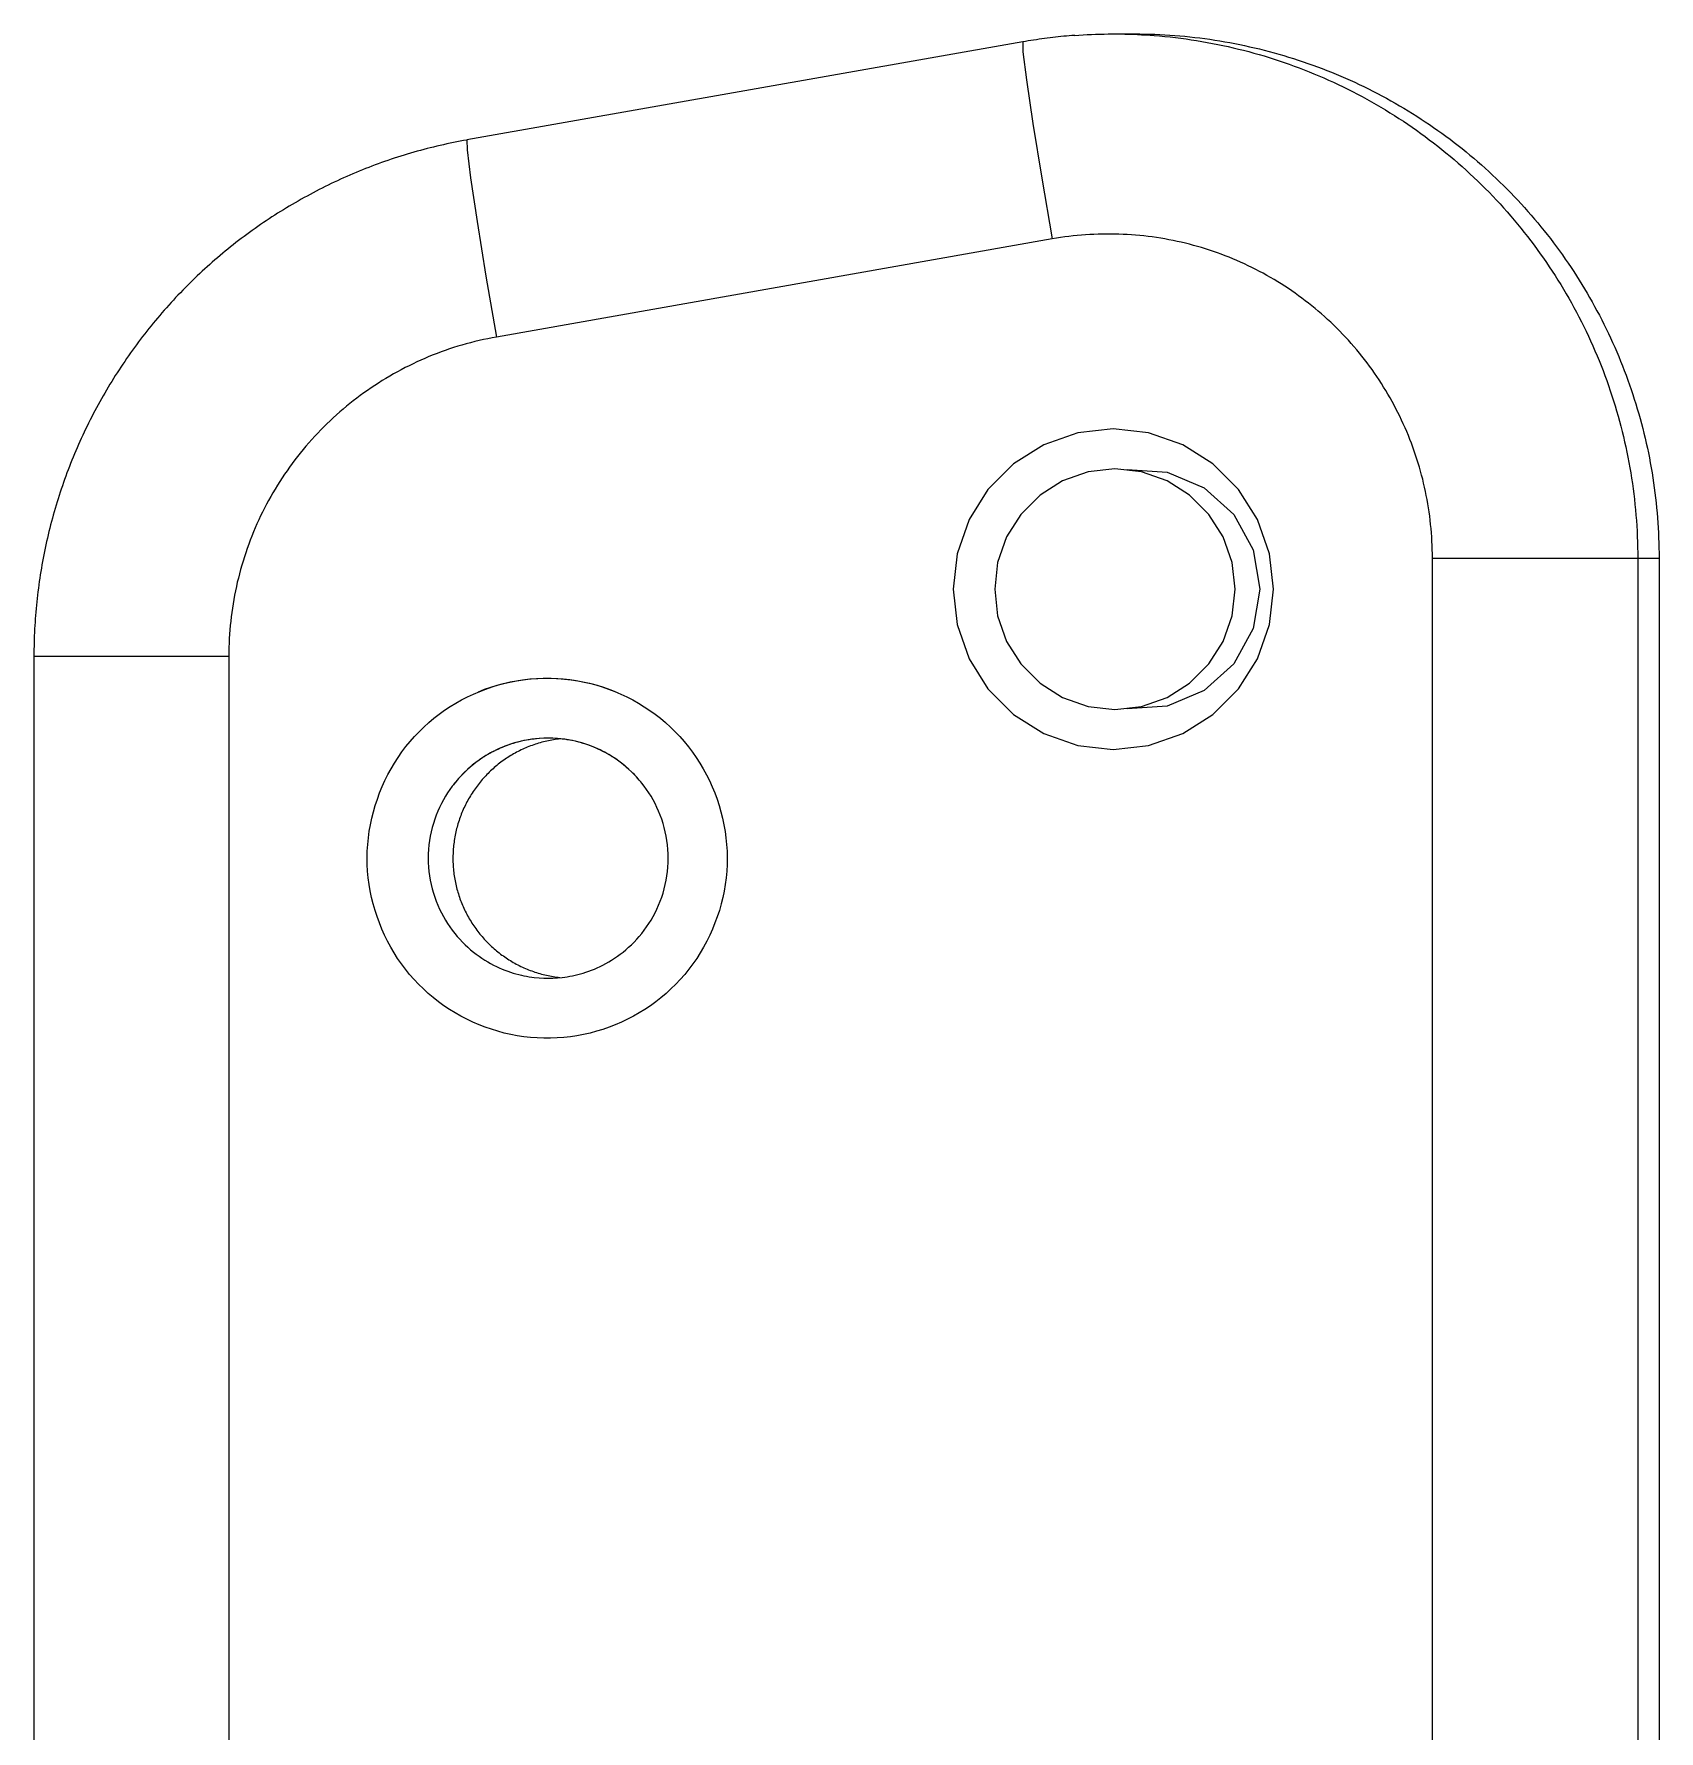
# Model space of a CAD drawing. Header units: inches. Extents: x 9000 to 22395, y 8106 to 17135.
# Drawn here: x 10069.72 to 10087.77, y 8336.45 to 8355.29 of the extents above; entities that cross this region are included whole.
import ezdxf

# ---------------------------------------------------------------- set-up
doc = ezdxf.new("R2010")
doc.units = ezdxf.units.IN
doc.header["$MEASUREMENT"] = 0
doc.layers.add('20000_FRONT_O', color=7, linetype='Continuous')

# ---------------------------------------------------------------- blocks, each defined once
blk = doc.blocks.new('A$C21A67833')
at = {"layer": '20000_FRONT_O', "linetype": 'Continuous'}
for p, q in [((10.9288, 26.7002), (8.1507, 26.21)), ((11.0763, 25.7154), (8.2983, 25.2252)), ((12.9759, 24.12), (14.1083, 24.12)), ((12.9759, 12.9), (12.9759, 24.12)), ((14.0017, 24.12), (14.0017, 12.9)), ((14.1083, 24.12), (14.1083, 12.9)), ((5.9869, 23.6298), (6.9607, 23.6298)), ((5.9869, 23.6298), (5.9869, 13.3902)), ((6.9607, 23.6298), (6.9607, 13.3902)), ((8.5353, 23.2196), (8.5111, 23.2182)), ((8.5571, 23.22), (8.5345, 23.2196)), ((8.5797, 23.2196), (8.5571, 23.22))]:
    blk.add_line(p, q, dxfattribs=at)
for points in [[(11.0786, 26.7222), (11.0649, 26.7205), (11.0512, 26.7188), (11.0376, 26.7171), (11.0239, 26.7152), (11.0103, 26.7133), (10.9967, 26.7113), (10.9831, 26.7092), (10.9695, 26.707), (10.9559, 26.7048), (10.9423, 26.7024), (10.9288, 26.7)], [(11.1882, 26.7326), (11.1745, 26.7317), (11.1607, 26.7306), (11.147, 26.7294), (11.1333, 26.7281), (11.1196, 26.7267), (11.1059, 26.7252), (11.0786, 26.7222)], [(11.1882, 26.7327), (11.2091, 26.7342), (11.23, 26.7355), (11.2509, 26.7366), (11.2718, 26.7376), (11.2927, 26.7384), (11.3137, 26.7391), (11.3346, 26.7396), (11.3555, 26.7399), (11.3764, 26.74), (11.4883, 26.74)], [(11.3973, 26.74), (11.4182, 26.7398), (11.4391, 26.7394), (11.46, 26.7389), (11.4809, 26.7382), (11.5018, 26.7373), (11.5227, 26.7363), (11.5437, 26.7351), (11.5646, 26.7337), (11.5855, 26.7322)], [(11.4884, 26.74), (11.5134, 26.7399), (11.5383, 26.7395), (11.5633, 26.7389), (11.5883, 26.7381), (11.6133, 26.737), (11.6383, 26.7357), (11.6632, 26.7342), (11.6882, 26.7324), (11.7132, 26.7303), (11.7382, 26.7281), (11.7632, 26.7255), (11.7882, 26.7228), (11.8132, 26.7198), (11.8382, 26.7165), (11.8632, 26.7131), (11.8882, 26.7093), (11.9132, 26.7053), (11.9381, 26.7011), (11.9631, 26.6966), (11.9879, 26.6919), (12.0127, 26.687), (12.0374, 26.6818), (12.0621, 26.6764), (12.0867, 26.6708), (12.1113, 26.6649), (12.1358, 26.6587), (12.1602, 26.6524), (12.1846, 26.6458), (12.2089, 26.639), (12.2331, 26.6319), (12.2573, 26.6246), (12.2815, 26.6171), (12.3056, 26.6093), (12.3296, 26.6013), (12.3535, 26.593), (12.3774, 26.5846), (12.4011, 26.5759), (12.4248, 26.5669), (12.4483, 26.5578), (12.4718, 26.5484), (12.4952, 26.5388), (12.5184, 26.529), (12.5416, 26.519), (12.5647, 26.5087), (12.5876, 26.4982), (12.6105, 26.4875), (12.6333, 26.4766), (12.656, 26.4654), (12.6785, 26.454), (12.701, 26.4424), (12.7234, 26.4306), (12.7457, 26.4186), (12.7678, 26.4063), (12.7899, 26.3939), (12.8117, 26.3812), (12.8335, 26.3683), (12.8551, 26.3552), (12.8766, 26.342), (12.8979, 26.3285), (12.9192, 26.3148), (12.9402, 26.3009), (12.9612, 26.2868), (12.982, 26.2725), (13.0027, 26.258), (13.0233, 26.2433), (13.0437, 26.2284), (13.064, 26.2133), (13.0841, 26.198), (13.1041, 26.1824), (13.124, 26.1667), (13.1437, 26.1508), (13.1632, 26.1348), (13.1825, 26.1185), (13.2017, 26.1021), (13.2208, 26.0855), (13.2396, 26.0687), (13.2583, 26.0517), (13.2769, 26.0346), (13.2952, 26.0172), (13.3134, 25.9997), (13.3315, 25.982), (13.3493, 25.9642), (13.367, 25.9461), (13.3846, 25.9279), (13.402, 25.9095), (13.4192, 25.8909), (13.4362, 25.8722), (13.453, 25.8533), (13.4697, 25.8342), (13.4861, 25.815), (13.5024, 25.7957), (13.5184, 25.7762), (13.5343, 25.7566), (13.55, 25.7368), (13.5655, 25.7168), (13.5808, 25.6967), (13.5959, 25.6765), (13.6108, 25.6561), (13.6255, 25.6356), (13.64, 25.6149), (13.6543, 25.594), (13.6685, 25.5731), (13.6824, 25.5519), (13.6961, 25.5306), (13.7097, 25.5092), (13.723, 25.4877), (13.7361, 25.4661), (13.7489, 25.4444), (13.7616, 25.4225), (13.7741, 25.4005), (13.7863, 25.3784), (13.7983, 25.3562), (13.8101, 25.3339), (13.8217, 25.3115), (13.8331, 25.2889), (13.8443, 25.2663), (13.8552, 25.2435), (13.8659, 25.2206), (13.8765, 25.1976), (13.8868, 25.1745), (13.8968, 25.1512), (13.9067, 25.1279), (13.9163, 25.1045), (13.9257, 25.081), (13.9348, 25.0575), (13.9438, 25.0338), (13.9525, 25.0101), (13.9609, 24.9863), (13.9692, 24.9625), (13.9772, 24.9385), (13.9849, 24.9145), (13.9925, 24.8904), (13.9998, 24.8662), (14.0069, 24.842), (14.0137, 24.8176), (14.0203, 24.7932), (14.0267, 24.7687), (14.0329, 24.7441), (14.0388, 24.7195), (14.0445, 24.6949), (14.0499, 24.6702), (14.0551, 24.6455), (14.06, 24.6208), (14.0647, 24.596), (14.0692, 24.5712), (14.0734, 24.5464), (14.0774, 24.5216), (14.0811, 24.4967), (14.0846, 24.4718), (14.0878, 24.4469), (14.0909, 24.4219), (14.0936, 24.3969), (14.0962, 24.3719), (14.0985, 24.3468), (14.1005, 24.3217), (14.1024, 24.2966), (14.1039, 24.2715), (14.1053, 24.2463), (14.1064, 24.2211), (14.1072, 24.1959), (14.1078, 24.1706), (14.1082, 24.1453), (14.1083, 24.12)], [(11.5855, 26.7322), (11.612, 26.73), (11.6385, 26.7276), (11.6649, 26.7248), (11.6914, 26.7218), (11.7179, 26.7186), (11.7444, 26.715), (11.7709, 26.7112), (11.7974, 26.7071), (11.8238, 26.7027), (11.8502, 26.698), (11.8765, 26.6931), (11.9028, 26.688), (11.9289, 26.6825), (11.9549, 26.6769), (11.9809, 26.6709), (12.0067, 26.6647), (12.0325, 26.6583), (12.0582, 26.6515), (12.0837, 26.6446), (12.1093, 26.6373), (12.1347, 26.6299), (12.16, 26.6221), (12.1852, 26.6142), (12.2104, 26.6059), (12.2355, 26.5974), (12.2604, 26.5887), (12.2853, 26.5797), (12.3101, 26.5704), (12.3349, 26.5609), (12.3595, 26.5512), (12.384, 26.5412), (12.4085, 26.5309), (12.4329, 26.5204), (12.4572, 26.5096), (12.4813, 26.4986), (12.5055, 26.4873), (12.5295, 26.4757), (12.5534, 26.4639), (12.5772, 26.4519), (12.601, 26.4395), (12.6246, 26.4269), (12.6482, 26.4141), (12.6716, 26.401), (12.6948, 26.3877), (12.7179, 26.3742), (12.7408, 26.3605), (12.7635, 26.3465), (12.7861, 26.3324), (12.8084, 26.318), (12.8306, 26.3034), (12.8527, 26.2886), (12.8746, 26.2736), (12.8963, 26.2584), (12.9178, 26.243), (12.9392, 26.2274), (12.9604, 26.2115), (12.9815, 26.1955), (13.0024, 26.1792), (13.0231, 26.1627), (13.0436, 26.146), (13.064, 26.1291), (13.0842, 26.112), (13.1043, 26.0947), (13.1242, 26.0772), (13.1439, 26.0594), (13.1634, 26.0415), (13.1828, 26.0233), (13.202, 26.0049), (13.2211, 25.9863), (13.2399, 25.9675), (13.2587, 25.9485), (13.2772, 25.9293), (13.2956, 25.9098), (13.3138, 25.8902), (13.3318, 25.8703), (13.3496, 25.8502), (13.3672, 25.83), (13.3845, 25.8097), (13.4016, 25.7892), (13.4185, 25.7685), (13.4351, 25.7477), (13.4515, 25.7268), (13.4677, 25.7057), (13.4837, 25.6845), (13.4994, 25.6631), (13.5149, 25.6416), (13.5302, 25.62), (13.5453, 25.5982), (13.5601, 25.5762), (13.5747, 25.5541), (13.589, 25.5319), (13.6032, 25.5095), (13.6171, 25.487), (13.6308, 25.4643), (13.6443, 25.4415), (13.6575, 25.4186), (13.6705, 25.3955), (13.6833, 25.3722), (13.6959, 25.3489), (13.7082, 25.3253), (13.7203, 25.3017), (13.7322, 25.2778), (13.7438, 25.2539), (13.7553, 25.2298), (13.7664, 25.2055), (13.7774, 25.1811), (13.7881, 25.1566), (13.7986, 25.1319), (13.8088, 25.1071), (13.8188, 25.0822), (13.8285, 25.0573), (13.8379, 25.0323), (13.847, 25.0072), (13.8559, 24.9821), (13.8646, 24.9569), (13.8729, 24.9317), (13.881, 24.9064), (13.8888, 24.881), (13.8964, 24.8556), (13.9037, 24.8301), (13.9108, 24.8046), (13.9176, 24.779), (13.9241, 24.7533), (13.9304, 24.7276), (13.9364, 24.7018), (13.9421, 24.676), (13.9476, 24.6501), (13.9528, 24.6241), (13.9578, 24.5981), (13.9625, 24.572), (13.9669, 24.5458), (13.9711, 24.5196), (13.975, 24.4934), (13.9787, 24.467), (13.9821, 24.4406), (13.9852, 24.4142), (13.988, 24.3877), (13.9906, 24.3611), (13.9929, 24.3344), (13.995, 24.3077), (13.9968, 24.281), (13.9983, 24.2542), (13.9995, 24.2274), (14.0005, 24.2005), (14.0012, 24.1737), (14.0016, 24.1469), (14.0017, 24.12)], [(10.9288, 26.7002), (10.9294, 26.6509), (10.9469, 26.5105), (10.9795, 26.2928), (11.0241, 26.0189), (11.0763, 25.7154)], [(8.1507, 26.2098), (8.134, 26.2068), (8.1172, 26.2038), (8.1005, 26.2006), (8.0838, 26.1972), (8.0672, 26.1938), (8.0506, 26.1902), (8.0339, 26.1866), (8.0174, 26.1828), (8.0008, 26.1789), (7.9843, 26.1749), (7.9677, 26.1708), (7.9513, 26.1667), (7.9348, 26.1623), (7.9184, 26.1579), (7.902, 26.1534), (7.8856, 26.1488), (7.8693, 26.1441), (7.853, 26.1393), (7.8367, 26.1343), (7.8204, 26.1293), (7.8042, 26.1241), (7.788, 26.1189), (7.7719, 26.1135), (7.7558, 26.1081), (7.7397, 26.1025), (7.7237, 26.0968), (7.7077, 26.091), (7.6917, 26.0851), (7.6758, 26.0792), (7.6599, 26.0731), (7.6441, 26.0669), (7.6283, 26.0606), (7.6125, 26.0542), (7.5968, 26.0477), (7.5811, 26.041), (7.5655, 26.0343), (7.5499, 26.0275), (7.5344, 26.0206), (7.5189, 26.0136), (7.5034, 26.0065), (7.488, 25.9993), (7.4727, 25.992), (7.4574, 25.9845), (7.4421, 25.977), (7.4269, 25.9694), (7.4117, 25.9617), (7.3966, 25.9539), (7.3816, 25.946), (7.3666, 25.938), (7.3516, 25.9299), (7.3367, 25.9217), (7.3218, 25.9134), (7.307, 25.905), (7.2923, 25.8965), (7.2776, 25.888), (7.263, 25.8793), (7.2484, 25.8705), (7.2339, 25.8616), (7.2194, 25.8527), (7.205, 25.8436), (7.1907, 25.8345), (7.1764, 25.8253), (7.1622, 25.8159), (7.148, 25.8065), (7.1339, 25.797), (7.1199, 25.7874), (7.1059, 25.7777), (7.092, 25.7679), (7.0781, 25.758), (7.0644, 25.748), (7.0506, 25.738), (7.037, 25.7278), (7.0234, 25.7176), (7.0099, 25.7073), (6.9964, 25.6969), (6.983, 25.6864), (6.9697, 25.6758), (6.9565, 25.6651), (6.9433, 25.6544), (6.9302, 25.6435), (6.9172, 25.6326), (6.9042, 25.6216), (6.8913, 25.6105), (6.8785, 25.5993), (6.8657, 25.5881), (6.8531, 25.5767), (6.8405, 25.5653), (6.8279, 25.5538), (6.8155, 25.5422), (6.8031, 25.5305), (6.7908, 25.5188), (6.7786, 25.5069), (6.7664, 25.495), (6.7544, 25.483), (6.7424, 25.471), (6.7305, 25.4588), (6.7187, 25.4466), (6.7069, 25.4343), (6.6952, 25.4219), (6.6836, 25.4095), (6.6721, 25.3969), (6.6607, 25.3843), (6.6494, 25.3717), (6.6381, 25.3589), (6.6269, 25.3461), (6.6158, 25.3332), (6.6048, 25.3202), (6.5939, 25.3072), (6.583, 25.2941), (6.5723, 25.2809), (6.5616, 25.2677), (6.551, 25.2544), (6.5405, 25.241), (6.5301, 25.2275), (6.5198, 25.214), (6.5095, 25.2004), (6.4994, 25.1868), (6.4893, 25.1731), (6.4794, 25.1593), (6.4695, 25.1454), (6.4597, 25.1315), (6.45, 25.1176), (6.4404, 25.1035), (6.4309, 25.0894), (6.4214, 25.0753), (6.4121, 25.061), (6.4029, 25.0468), (6.3937, 25.0324), (6.3846, 25.018), (6.3757, 25.0036), (6.3668, 24.989), (6.358, 24.9745), (6.3494, 24.9598), (6.3408, 24.9452), (6.3323, 24.9304), (6.3239, 24.9156), (6.3156, 24.9008), (6.3074, 24.8859), (6.2993, 24.8709), (6.2913, 24.8559), (6.2834, 24.8408), (6.2756, 24.8257), (6.2679, 24.8106), (6.2603, 24.7953), (6.2527, 24.7801), (6.2453, 24.7648), (6.238, 24.7494), (6.2308, 24.734), (6.2237, 24.7186), (6.2167, 24.7031), (6.2098, 24.6875), (6.2029, 24.6719), (6.1962, 24.6563), (6.1896, 24.6406), (6.1831, 24.6249), (6.1767, 24.6091), (6.1704, 24.5933), (6.1642, 24.5775), (6.1581, 24.5616), (6.1522, 24.5457), (6.1463, 24.5297), (6.1405, 24.5137), (6.1348, 24.4977), (6.1292, 24.4816), (6.1238, 24.4655), (6.1184, 24.4494), (6.1131, 24.4332), (6.108, 24.417), (6.1029, 24.4008), (6.0979, 24.3845), (6.0931, 24.3682), (6.0884, 24.3518), (6.0837, 24.3355), (6.0792, 24.3191), (6.0748, 24.3026), (6.0704, 24.2862), (6.0662, 24.2697), (6.0621, 24.2532), (6.0581, 24.2367), (6.0542, 24.2201), (6.0505, 24.2035), (6.0468, 24.1869), (6.0432, 24.1703), (6.0398, 24.1536), (6.0364, 24.1369), (6.0332, 24.1202), (6.03, 24.1035), (6.027, 24.0868), (6.0241, 24.07), (6.0213, 24.0532), (6.0186, 24.0364), (6.016, 24.0196), (6.0136, 24.0028), (6.0112, 23.986), (6.009, 23.9691), (6.0068, 23.9522), (6.0048, 23.9353), (6.0029, 23.9184), (6.001, 23.9015)], [(8.1507, 26.21), (8.1513, 26.1607), (8.1688, 26.0203), (8.2014, 25.8026), (8.246, 25.5287), (8.2983, 25.2252)], [(12.9759, 24.12), (12.9758, 24.1411), (12.9753, 24.1623), (12.9747, 24.1834), (12.9737, 24.2045), (12.9725, 24.2256), (12.9709, 24.2466), (12.9692, 24.2676), (12.9671, 24.2885), (12.9648, 24.3093), (12.9622, 24.3301), (12.9594, 24.3508), (12.9563, 24.3715), (12.9529, 24.3921), (12.9493, 24.4126), (12.9454, 24.4331), (12.9412, 24.4535), (12.9368, 24.4739), (12.9321, 24.4942), (12.9272, 24.5144), (12.922, 24.5346), (12.9165, 24.5547), (12.9108, 24.5748), (12.9048, 24.5948), (12.8986, 24.6147), (12.8921, 24.6346), (12.8853, 24.6544), (12.8783, 24.6742), (12.871, 24.6938), (12.8634, 24.7135), (12.8555, 24.733), (12.8474, 24.7525), (12.8391, 24.7719), (12.8305, 24.7911), (12.8217, 24.8102), (12.8126, 24.8291), (12.8033, 24.8479), (12.7938, 24.8665), (12.7841, 24.885), (12.7741, 24.9034), (12.7639, 24.9215), (12.7535, 24.9396), (12.7428, 24.9575), (12.7319, 24.9753), (12.7208, 24.9929), (12.7095, 25.0104), (12.698, 25.0277), (12.6862, 25.0449), (12.6742, 25.062), (12.6619, 25.0789), (12.6495, 25.0956), (12.6368, 25.1122), (12.6239, 25.1287), (12.6107, 25.145), (12.5973, 25.1612), (12.5837, 25.1772), (12.5698, 25.1931), (12.5558, 25.2089), (12.5415, 25.2244), (12.5271, 25.2397), (12.5124, 25.2548), (12.4977, 25.2697), (12.4827, 25.2844), (12.4676, 25.2988), (12.4523, 25.3131), (12.4368, 25.3271), (12.4212, 25.3409), (12.4054, 25.3545), (12.3894, 25.3679), (12.3733, 25.3811), (12.357, 25.3941), (12.3406, 25.4068), (12.324, 25.4194), (12.3072, 25.4317), (12.2902, 25.4439), (12.2731, 25.4558), (12.2558, 25.4675), (12.2383, 25.479), (12.2207, 25.4903), (12.2029, 25.5014), (12.1849, 25.5122), (12.1668, 25.5229), (12.1485, 25.5333), (12.13, 25.5435), (12.1114, 25.5534), (12.0927, 25.5631), (12.074, 25.5726), (12.0551, 25.5817), (12.0361, 25.5907), (12.0171, 25.5993), (11.998, 25.6077), (11.9787, 25.6159), (11.9594, 25.6238), (11.94, 25.6314), (11.9205, 25.6388), (11.901, 25.6459), (11.8813, 25.6528), (11.8616, 25.6594), (11.8417, 25.6658), (11.8218, 25.6719), (11.8018, 25.6777), (11.7817, 25.6833), (11.7615, 25.6887), (11.7413, 25.6938), (11.7209, 25.6986), (11.7005, 25.7032), (11.6799, 25.7075), (11.6593, 25.7116), (11.6386, 25.7154), (11.6178, 25.7189), (11.5969, 25.7222), (11.5761, 25.7251), (11.5552, 25.7279), (11.5344, 25.7303), (11.5136, 25.7324), (11.4927, 25.7343), (11.4719, 25.7359), (11.4511, 25.7373), (11.4302, 25.7384), (11.4094, 25.7392), (11.3886, 25.7397), (11.3677, 25.74), (11.3469, 25.74), (11.3261, 25.7397), (11.3053, 25.7392), (11.2845, 25.7384), (11.2636, 25.7373), (11.2428, 25.7359), (11.222, 25.7343), (11.2012, 25.7325), (11.1804, 25.7303), (11.1596, 25.7279), (11.1388, 25.7252), (11.118, 25.7222), (11.0972, 25.7189), (11.0763, 25.7154)], [(8.2983, 25.2252), (8.2765, 25.2212), (8.2547, 25.2169), (8.2331, 25.2123), (8.2115, 25.2074), (8.19, 25.2023), (8.1686, 25.1968), (8.1474, 25.1911), (8.1262, 25.1851), (8.1052, 25.1788), (8.0843, 25.1722), (8.0635, 25.1654), (8.0428, 25.1583), (8.0222, 25.1509), (8.0018, 25.1432), (7.9814, 25.1353), (7.9612, 25.1271), (7.9411, 25.1186), (7.921, 25.1098), (7.9011, 25.1008), (7.8814, 25.0915), (7.8617, 25.0819), (7.8421, 25.0721), (7.8227, 25.0619), (7.8033, 25.0515), (7.7841, 25.0409), (7.765, 25.0299), (7.746, 25.0186), (7.7271, 25.0071), (7.7084, 24.9953), (7.6899, 24.9833), (7.6715, 24.9711), (7.6534, 24.9586), (7.6355, 24.9459), (7.6177, 24.933), (7.6002, 24.9198), (7.5828, 24.9065), (7.5657, 24.8929), (7.5488, 24.879), (7.532, 24.865), (7.5155, 24.8508), (7.4991, 24.8363), (7.4829, 24.8216), (7.467, 24.8067), (7.4512, 24.7916), (7.4356, 24.7762), (7.4202, 24.7606), (7.4051, 24.7448), (7.3901, 24.7288), (7.3753, 24.7126), (7.3607, 24.6961), (7.3463, 24.6794), (7.3322, 24.6625), (7.3182, 24.6453), (7.3044, 24.628), (7.291, 24.6105), (7.2777, 24.5928), (7.2648, 24.575), (7.2521, 24.5571), (7.2397, 24.539), (7.2275, 24.5208), (7.2156, 24.5024), (7.2039, 24.4839), (7.1925, 24.4652), (7.1814, 24.4464), (7.1705, 24.4275), (7.1599, 24.4084), (7.1495, 24.3892), (7.1394, 24.3698), (7.1296, 24.3503), (7.12, 24.3306), (7.1107, 24.3108), (7.1016, 24.2909), (7.0928, 24.2708), (7.0842, 24.2506), (7.0759, 24.2302), (7.0679, 24.2096), (7.0602, 24.189), (7.0527, 24.1681), (7.0455, 24.1472), (7.0386, 24.1262), (7.032, 24.1052), (7.0256, 24.0841), (7.0196, 24.063), (7.0139, 24.0418), (7.0085, 24.0206), (7.0034, 23.9993), (6.9985, 23.9779), (6.994, 23.9565), (6.9897, 23.9351), (6.9857, 23.9136), (6.9821, 23.8921), (6.9787, 23.8705), (6.9756, 23.8489), (6.9728, 23.8272), (6.9702, 23.8055), (6.968, 23.7837), (6.9661, 23.7619), (6.9644, 23.74), (6.9631, 23.718), (6.9621, 23.6961), (6.9613, 23.674), (6.9609, 23.652), (6.9607, 23.6298)], [(11.3809, 24.7656), (11.2043, 24.7458), (11.0332, 24.686), (10.8826, 24.5915), (10.7545, 24.4633), (10.66, 24.3127), (10.6002, 24.1415), (10.5805, 23.9648), (10.6002, 23.7881), (10.66, 23.617), (10.7545, 23.4664), (10.8826, 23.3382), (11.0332, 23.2436), (11.2043, 23.1839), (11.3809, 23.1641), (11.5576, 23.1839), (11.7287, 23.2436), (11.8792, 23.3382), (12.0073, 23.4664), (12.1019, 23.617), (12.1616, 23.7881), (12.1814, 23.9648), (12.1616, 24.1415), (12.1019, 24.3127), (12.0073, 24.4633), (11.8792, 24.5915), (11.7287, 24.686), (11.5576, 24.7458), (11.3809, 24.7656)], [(11.3888, 23.3641), (11.5213, 23.3789), (11.6496, 23.4238), (11.7626, 23.4947), (11.8587, 23.5909), (11.9296, 23.7038), (11.9744, 23.8323), (11.9893, 23.9648), (11.9744, 24.0974), (11.9296, 24.2258), (11.8587, 24.3388), (11.7626, 24.435), (11.6496, 24.5059), (11.5213, 24.5507), (11.3888, 24.5656), (11.2562, 24.5507), (11.1279, 24.5059), (11.0149, 24.435), (10.9188, 24.3388), (10.8479, 24.2258), (10.8031, 24.0974), (10.7883, 23.9648), (10.8031, 23.8323), (10.8479, 23.7038), (10.9188, 23.5909), (11.0149, 23.4947), (11.1279, 23.4238), (11.2562, 23.3789), (11.3888, 23.3641)], [(11.4503, 24.5624), (11.6501, 24.5494), (11.8345, 24.4716), (11.9831, 24.3376), (12.0795, 24.1622), (12.1128, 23.9648)], [(12.1128, 23.9648), (12.0795, 23.7675), (11.9831, 23.5921), (11.8345, 23.458), (11.6501, 23.3802), (11.4503, 23.3673)], [(6.001, 23.9015), (5.9993, 23.8846), (5.9978, 23.8676), (5.9963, 23.8507), (5.9949, 23.8337), (5.9936, 23.8168), (5.9925, 23.7998), (5.9914, 23.7828), (5.9905, 23.7658), (5.9897, 23.7489), (5.9889, 23.7319), (5.9883, 23.7149), (5.9878, 23.6979), (5.9874, 23.6808), (5.9871, 23.6638), (5.9871, 23.6468), (5.9871, 23.6298)], [(8.2082, 23.4523), (8.2391, 23.4644), (8.2705, 23.4753), (8.3022, 23.4851), (8.3343, 23.4936), (8.3667, 23.501), (8.3994, 23.5072), (8.4323, 23.5121), (8.4653, 23.5159), (8.4985, 23.5185), (8.5317, 23.5198), (8.565, 23.5199), (8.5983, 23.5188), (8.6315, 23.5164), (8.6646, 23.5128), (8.6975, 23.5079), (8.7302, 23.5018), (8.7627, 23.4944), (8.7948, 23.4859), (8.8266, 23.4762), (8.8581, 23.4654), (8.8892, 23.4534), (8.9198, 23.4404), (8.9499, 23.4263), (8.9795, 23.4111), (9.0086, 23.3948), (9.037, 23.3775), (9.0647, 23.3591), (9.0918, 23.3397), (9.118, 23.3193), (9.1435, 23.2979), (9.1682, 23.2755), (9.192, 23.2523), (9.215, 23.2281), (9.237, 23.2032), (9.258, 23.1774), (9.2781, 23.1508), (9.2971, 23.1235), (9.3151, 23.0955), (9.3321, 23.0669), (9.3479, 23.0376), (9.3627, 23.0078), (9.3765, 22.9775), (9.3891, 22.9467), (9.4007, 22.9155), (9.4112, 22.8839), (9.4205, 22.8519), (9.4286, 22.8196), (9.4355, 22.7871), (9.4411, 22.7543), (9.4455, 22.7213), (9.4487, 22.6881), (9.4507, 22.6549), (9.4514, 22.6216), (9.4508, 22.5883), (9.4491, 22.5551), (9.446, 22.5219), (9.4417, 22.4889), (9.4362, 22.4561), (9.4294, 22.4235), (9.4214, 22.3912), (9.4123, 22.3592), (9.4019, 22.3276), (9.3904, 22.2963), (9.3779, 22.2655), (9.3643, 22.2351), (9.3496, 22.2052), (9.3338, 22.1759), (9.317, 22.1472), (9.299, 22.1192), (9.2801, 22.0918), (9.2601, 22.0652), (9.2391, 22.0393), (9.2172, 22.0143), (9.1943, 21.9901), (9.1706, 21.9668), (9.146, 21.9443), (9.1206, 21.9228), (9.0944, 21.9023), (9.0675, 21.8828), (9.0398, 21.8643), (9.0114, 21.8468), (8.9825, 21.8305), (8.9529, 21.8152), (8.9228, 21.8009), (8.8923, 21.7877), (8.8613, 21.7757), (8.8299, 21.7647), (8.7981, 21.7548), (8.7659, 21.7462), (8.7335, 21.7388), (8.7008, 21.7326), (8.6679, 21.7276), (8.6348, 21.7239), (8.6016, 21.7214), (8.5684, 21.7202), (8.5351, 21.7202), (8.5018, 21.7214), (8.4687, 21.7239), (8.4356, 21.7276), (8.4027, 21.7326), (8.37, 21.7388), (8.3376, 21.7463), (8.3054, 21.7549), (8.2736, 21.7648), (8.2422, 21.7757), (8.2112, 21.7878), (8.1806, 21.801), (8.1506, 21.8152), (8.121, 21.8305), (8.092, 21.8469), (8.0637, 21.8644), (8.0361, 21.8829), (8.0091, 21.9024), (7.9829, 21.923), (7.9575, 21.9445), (7.933, 21.9669), (7.9092, 21.9903), (7.8864, 22.0145), (7.8645, 22.0395), (7.8435, 22.0654), (7.8236, 22.092), (7.8046, 22.1194), (7.7867, 22.1475), (7.7699, 22.1762), (7.7542, 22.2055), (7.7395, 22.2354), (7.7258, 22.2658), (7.7133, 22.2966), (7.7018, 22.3279), (7.6915, 22.3595), (7.6823, 22.3915), (7.6743, 22.4238), (7.6676, 22.4564), (7.6621, 22.4892), (7.6578, 22.5223), (7.6547, 22.5554), (7.6529, 22.5886), (7.6524, 22.6219), (7.6531, 22.6552), (7.655, 22.6884), (7.6582, 22.7216), (7.6626, 22.7546), (7.6683, 22.7874), (7.6752, 22.8199), (7.6833, 22.8522), (7.6927, 22.8842), (7.7031, 22.9158), (7.7147, 22.947), (7.7274, 22.9778), (7.7411, 23.0081), (7.7559, 23.0379), (7.7718, 23.0671), (7.7888, 23.0958), (7.8068, 23.1238), (7.8259, 23.151), (7.846, 23.1776), (7.867, 23.2034), (7.889, 23.2283), (7.9119, 23.2525), (7.9357, 23.2757), (7.9604, 23.2981), (7.9859, 23.3195), (8.0121, 23.34), (8.0392, 23.3594), (8.0669, 23.3777), (8.0953, 23.3951), (8.1244, 23.4113), (8.154, 23.4265), (8.1841, 23.4406), (8.2148, 23.4537), (8.2458, 23.4656), (8.2773, 23.4765), (8.3091, 23.4862), (8.3413, 23.4947), (8.3737, 23.5021), (8.4064, 23.5081), (8.4394, 23.513), (8.4725, 23.5165), (8.5057, 23.5188), (8.5389, 23.5199), (8.5722, 23.5198), (8.6054, 23.5184), (8.6386, 23.5158), (8.6717, 23.5119), (8.7045, 23.5069), (8.7372, 23.5007), (8.7696, 23.4933), (8.8017, 23.4847), (8.8334, 23.475), (8.8647, 23.4641), (8.8956, 23.452)], [(8.4228, 23.2048), (8.4095, 23.2015), (8.396, 23.1979), (8.3824, 23.194), (8.3686, 23.1896), (8.3547, 23.1848), (8.3406, 23.1795), (8.3265, 23.1739), (8.3123, 23.1677), (8.298, 23.1611), (8.2836, 23.1539), (8.2692, 23.1463), (8.2548, 23.1381), (8.2403, 23.1294), (8.226, 23.1202), (8.2116, 23.1104), (8.1974, 23.1), (8.1832, 23.089), (8.1692, 23.0775), (8.1553, 23.0654), (8.1417, 23.0526), (8.1282, 23.0393), (8.1151, 23.0254), (8.1022, 23.0108), (8.0896, 22.9957), (8.0774, 22.98), (8.0657, 22.9637), (8.0543, 22.9469), (8.0434, 22.9295), (8.033, 22.9115), (8.0232, 22.8931), (8.014, 22.8741), (8.0053, 22.8547), (7.9973, 22.8349), (7.9899, 22.8146), (7.9833, 22.794), (7.9773, 22.773), (7.9721, 22.7517), (7.9677, 22.7302), (7.9641, 22.7084), (7.9612, 22.6865), (7.9592, 22.6644), (7.9579, 22.6422), (7.9575, 22.62), (7.9579, 22.5978), (7.9592, 22.5756), (7.9612, 22.5535), (7.9641, 22.5316), (7.9677, 22.5098), (7.9721, 22.4883), (7.9773, 22.467), (7.9833, 22.446), (7.9899, 22.4254), (7.9973, 22.4052), (8.0053, 22.3853), (8.014, 22.3659), (8.0232, 22.3469), (8.033, 22.3285), (8.0434, 22.3106), (8.0543, 22.2931), (8.0657, 22.2763), (8.0774, 22.26), (8.0896, 22.2443), (8.1022, 22.2292), (8.1151, 22.2146), (8.1282, 22.2007), (8.1417, 22.1874), (8.1553, 22.1746), (8.1692, 22.1625), (8.1832, 22.151), (8.1974, 22.14), (8.2116, 22.1296), (8.226, 22.1198), (8.2403, 22.1106), (8.2548, 22.1019), (8.2692, 22.0937), (8.2836, 22.0861), (8.298, 22.0789), (8.3123, 22.0723), (8.3265, 22.0662), (8.3406, 22.0605), (8.3547, 22.0552), (8.3686, 22.0504), (8.3824, 22.046), (8.396, 22.0421), (8.4095, 22.0385), (8.4228, 22.0352), (8.436, 22.0324), (8.449, 22.0298), (8.4618, 22.0276), (8.4744, 22.0257), (8.4868, 22.0241), (8.5111, 22.0218), (8.5345, 22.0204), (8.5571, 22.02), (8.5797, 22.0204), (8.6032, 22.0218), (8.6274, 22.0241), (8.6398, 22.0257), (8.6524, 22.0276), (8.6652, 22.0298), (8.6782, 22.0324), (8.6914, 22.0352), (8.7047, 22.0385), (8.7182, 22.0421), (8.7318, 22.046), (8.7456, 22.0504), (8.7595, 22.0552), (8.7736, 22.0605), (8.7877, 22.0662), (8.802, 22.0723), (8.8163, 22.0789), (8.8306, 22.0861), (8.845, 22.0937), (8.8595, 22.1019), (8.8739, 22.1106), (8.8883, 22.1198), (8.9026, 22.1296), (8.9169, 22.14), (8.931, 22.151), (8.945, 22.1625), (8.9589, 22.1746), (8.9726, 22.1874), (8.986, 22.2007), (8.9992, 22.2146), (9.012, 22.2292), (9.0246, 22.2443), (9.0368, 22.26), (9.0486, 22.2763), (9.0599, 22.2931), (9.0708, 22.3106), (9.0812, 22.3285), (9.091, 22.3469), (9.1003, 22.3659), (9.1089, 22.3853), (9.1169, 22.4052), (9.1243, 22.4254), (9.1309, 22.446), (9.1369, 22.467), (9.1421, 22.4883), (9.1465, 22.5098), (9.1502, 22.5316), (9.153, 22.5535), (9.1551, 22.5756), (9.1563, 22.5978), (9.1567, 22.62), (9.1563, 22.6422), (9.1551, 22.6644), (9.153, 22.6865), (9.1502, 22.7084), (9.1465, 22.7302), (9.1421, 22.7517), (9.1369, 22.773)], [(8.6165, 23.2165), (8.6081, 23.2156), (8.5997, 23.2145), (8.5913, 23.2133), (8.583, 23.212), (8.5747, 23.2105), (8.5664, 23.209), (8.5581, 23.2073), (8.5499, 23.2055), (8.5416, 23.2036), (8.5334, 23.2016), (8.5252, 23.1995), (8.5171, 23.1972), (8.5089, 23.1948), (8.5008, 23.1923), (8.4927, 23.1897), (8.4846, 23.187), (8.4765, 23.1841), (8.4685, 23.1812), (8.4606, 23.1781), (8.4527, 23.1749), (8.4449, 23.1716), (8.4371, 23.1682), (8.4294, 23.1648), (8.4218, 23.1612), (8.4142, 23.1575), (8.4066, 23.1537), (8.3991, 23.1497), (8.3917, 23.1457), (8.3844, 23.1416), (8.3771, 23.1374), (8.3698, 23.1331), (8.3626, 23.1286), (8.3555, 23.1241), (8.3484, 23.1195), (8.3414, 23.1147), (8.3345, 23.1099), (8.3276, 23.1049), (8.3207, 23.0999), (8.3139, 23.0947), (8.3072, 23.0894), (8.3006, 23.084), (8.294, 23.0786), (8.2875, 23.0731), (8.2812, 23.0674), (8.2749, 23.0617), (8.2687, 23.056), (8.2626, 23.0501), (8.2566, 23.0442), (8.2506, 23.0382), (8.2448, 23.0321), (8.239, 23.0259), (8.2334, 23.0196), (8.2278, 23.0133), (8.2223, 23.0069), (8.2169, 23.0004), (8.2116, 22.9938), (8.2064, 22.9872), (8.2013, 22.9805), (8.1962, 22.9737), (8.1913, 22.9668), (8.1864, 22.9598), (8.1816, 22.9528), (8.177, 22.9456), (8.1724, 22.9384), (8.1679, 22.9312), (8.1635, 22.9238), (8.1593, 22.9165), (8.1551, 22.909), (8.1511, 22.9016), (8.1472, 22.8941), (8.1434, 22.8865), (8.1397, 22.8789), (8.1361, 22.8713), (8.1326, 22.8636), (8.1292, 22.8559), (8.1259, 22.8481), (8.1228, 22.8403), (8.1198, 22.8324), (8.1168, 22.8245), (8.114, 22.8165), (8.1113, 22.8085), (8.1087, 22.8005), (8.1062, 22.7924), (8.1038, 22.7842), (8.1016, 22.776), (8.0994, 22.7678), (8.0974, 22.7595), (8.0954, 22.7512), (8.0936, 22.7428), (8.0919, 22.7345), (8.0904, 22.7261), (8.0889, 22.7177), (8.0876, 22.7094), (8.0864, 22.701), (8.0853, 22.6926), (8.0843, 22.6842), (8.0835, 22.6758), (8.0828, 22.6674), (8.0822, 22.659), (8.0817, 22.6506), (8.0813, 22.6421), (8.0811, 22.6337), (8.0809, 22.6253), (8.0809, 22.6168), (8.081, 22.6084), (8.0812, 22.5999), (8.0816, 22.5914), (8.0821, 22.583), (8.0826, 22.5745), (8.0833, 22.566), (8.0842, 22.5575), (8.0851, 22.549), (8.0862, 22.5405), (8.0874, 22.5321), (8.0887, 22.5237), (8.0901, 22.5153), (8.0917, 22.507), (8.0933, 22.4987), (8.0951, 22.4904), (8.097, 22.4822), (8.099, 22.474), (8.1011, 22.4658), (8.1033, 22.4577), (8.1056, 22.4495), (8.1081, 22.4415), (8.1106, 22.4334), (8.1133, 22.4254), (8.1161, 22.4175), (8.119, 22.4095), (8.1221, 22.4016), (8.1252, 22.3938), (8.1285, 22.3859), (8.1318, 22.3781), (8.1353, 22.3703), (8.1389, 22.3626), (8.1427, 22.3549), (8.1465, 22.3473), (8.1504, 22.3397), (8.1544, 22.3322), (8.1586, 22.3248), (8.1628, 22.3175), (8.1671, 22.3102), (8.1715, 22.303), (8.176, 22.2958), (8.1806, 22.2888), (8.1854, 22.2818), (8.1902, 22.2748), (8.1951, 22.2679), (8.2001, 22.2612), (8.2051, 22.2544), (8.2103, 22.2478), (8.2156, 22.2412), (8.221, 22.2347), (8.2265, 22.2282), (8.2321, 22.2218), (8.2377, 22.2155), (8.2435, 22.2093), (8.2494, 22.2031), (8.2554, 22.197), (8.2614, 22.191), (8.2676, 22.1851), (8.2738, 22.1793), (8.2801, 22.1735), (8.2864, 22.1679), (8.2929, 22.1624), (8.2994, 22.1569), (8.3059, 22.1516), (8.3126, 22.1464), (8.3193, 22.1412), (8.326, 22.1362), (8.3329, 22.1313), (8.3398, 22.1264), (8.3467, 22.1217), (8.3538, 22.117), (8.3609, 22.1125), (8.3681, 22.108), (8.3753, 22.1037), (8.3826, 22.0994), (8.39, 22.0952), (8.3975, 22.0912), (8.405, 22.0872), (8.4126, 22.0833), (8.4203, 22.0796), (8.428, 22.0759), (8.4357, 22.0724), (8.4435, 22.069), (8.4514, 22.0656), (8.4592, 22.0625), (8.4671, 22.0594), (8.4751, 22.0564), (8.483, 22.0536), (8.491, 22.0508), (8.4991, 22.0482), (8.5071, 22.0457), (8.5152, 22.0433), (8.5233, 22.0411), (8.5315, 22.0389), (8.5397, 22.0369), (8.5479, 22.0349)], [(8.5143, 23.2185), (8.4942, 23.2167), (8.4748, 23.2143), (8.4562, 23.2115), (8.4384, 23.2081), (8.4213, 23.2044), (8.4049, 23.2004), (8.3892, 23.196), (8.3742, 23.1914), (8.3598, 23.1866), (8.3461, 23.1816), (8.3329, 23.1765), (8.3203, 23.1712), (8.3082, 23.1659), (8.2966, 23.1604)], [(8.5111, 23.2182), (8.4868, 23.2159), (8.4744, 23.2143), (8.4618, 23.2124), (8.449, 23.2102), (8.436, 23.2076)], [(8.6782, 23.2076), (8.6652, 23.2102), (8.6524, 23.2124), (8.6398, 23.2143), (8.6274, 23.2159), (8.6032, 23.2182), (8.5789, 23.2196)], [(8.8176, 23.1604), (8.806, 23.1659), (8.794, 23.1712), (8.7813, 23.1765), (8.7682, 23.1816), (8.7544, 23.1866), (8.74, 23.1914), (8.725, 23.196), (8.7093, 23.2004), (8.6929, 23.2044), (8.6758, 23.2081), (8.658, 23.2115), (8.6394, 23.2143), (8.6201, 23.2167), (8.5999, 23.2185)], [(9.1369, 22.773), (9.1309, 22.794), (9.1243, 22.8146), (9.1169, 22.8349), (9.1089, 22.8547), (9.1003, 22.8741), (9.091, 22.8931), (9.0812, 22.9115), (9.0708, 22.9295), (9.0599, 22.9469), (9.0486, 22.9637), (9.0368, 22.98), (9.0246, 22.9957), (9.012, 23.0108), (8.9992, 23.0254), (8.986, 23.0393), (8.9726, 23.0526), (8.9589, 23.0654), (8.945, 23.0775), (8.931, 23.089), (8.9169, 23.1), (8.9026, 23.1104), (8.8883, 23.1202), (8.8739, 23.1294), (8.8595, 23.1381), (8.845, 23.1463), (8.8306, 23.1539), (8.8163, 23.1611), (8.802, 23.1677), (8.7877, 23.1739), (8.7736, 23.1795), (8.7595, 23.1848), (8.7456, 23.1896), (8.7318, 23.194), (8.7182, 23.1979), (8.7047, 23.2015), (8.6914, 23.2048)], [(8.2283, 23.1217), (8.22, 23.1162), (8.2046, 23.1054), (8.1904, 23.0947), (8.1773, 23.0843), (8.1652, 23.0741), (8.154, 23.0641)], [(8.2551, 23.1383), (8.2458, 23.1328), (8.2368, 23.1272)], [(8.2856, 23.1549), (8.275, 23.1494), (8.2648, 23.1439)], [(8.8494, 23.1439), (8.8393, 23.1494), (8.8287, 23.1549)], [(8.8774, 23.1272), (8.8685, 23.1328), (8.8591, 23.1383)], [(8.9602, 23.0641), (8.9491, 23.0741), (8.9369, 23.0843), (8.9238, 23.0947), (8.9096, 23.1054), (8.8942, 23.1162), (8.886, 23.1217)], [(8.1168, 23.0272), (8.109, 23.0187), (8.1018, 23.0104), (8.0951, 23.0024), (8.0888, 22.9947), (8.0829, 22.9872), (8.0774, 22.98)], [(8.1436, 23.0545), (8.134, 23.0451), (8.1251, 23.036)], [(8.9892, 23.036), (8.9802, 23.0451), (8.9706, 23.0545)], [(9.0368, 22.98), (9.0313, 22.9872), (9.0254, 22.9947), (9.0191, 23.0024), (9.0124, 23.0104), (9.0052, 23.0187), (8.9975, 23.0272)], [(8.5479, 22.0349), (8.5561, 22.0331), (8.5644, 22.0314), (8.5727, 22.0298), (8.5811, 22.0284), (8.5895, 22.027), (8.5979, 22.0258), (8.6063, 22.0247), (8.6148, 22.0237)]]:
    blk.add_lwpolyline(points, dxfattribs=at)

msp = doc.modelspace()

# ---------------------------------------------------------------- block references
at = {"xscale": 2.2218, "yscale": 2.2218, "zscale": 2.2218}
msp.add_blockref('A$C21A67833', (10056.419, 8295.882), dxfattribs=at)

doc.saveas('drawing.dxf')
